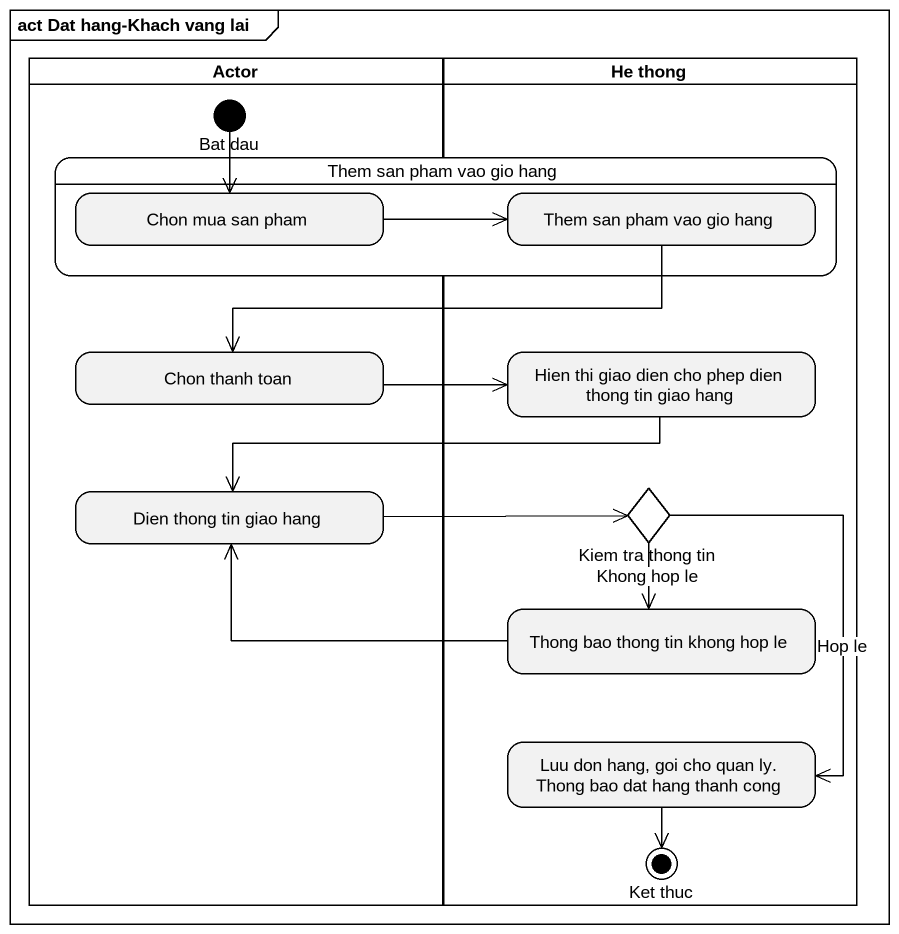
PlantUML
@startuml
mainframe act Dat hang-Khach vang lai
hide empty description
state "Actor" as Actor_ <<partition>> {
  state "Bat dau" as Bat_dau <<start>>
  state "Chon thanh toan" as Chon_thanh_toan
  state "Dien thong tin giao hang" as Dien_thong_tin_giao_hang
}
state "He thong" as He_thong <<partition>> {
  state "Hien thi giao dien cho phep dien thong tin giao hang" as Hien_thi_giao_dien_cho_phep
  state "Kiem tra thong tin" as Kiem_tra_thong_tin <<choice>>
  state "Thong bao thong tin khong hop le" as Thong_bao_thong_tin_khong
  state "Luu don hang, goi cho quan ly. Thong bao dat hang thanh cong" as Luu_don_hang_goi_cho_quan
  state "Ket thuc" as Ket_thuc <<end>>
}
state "Them san pham vao gio hang" as Them_san_pham_vao_gio_hang {
  state "Chon mua san pham" as Chon_mua_san_pham
  state "Them san pham vao gio hang" as Them_san_pham_vao_gio_hang_2
}
Bat_dau --> Chon_mua_san_pham
Chon_mua_san_pham -right-> Them_san_pham_vao_gio_hang_2
Them_san_pham_vao_gio_hang_2 -left-> Chon_thanh_toan
Chon_thanh_toan -right-> Hien_thi_giao_dien_cho_phep
Hien_thi_giao_dien_cho_phep -left-> Dien_thong_tin_giao_hang
Dien_thong_tin_giao_hang -right-> Kiem_tra_thong_tin
Kiem_tra_thong_tin --> Thong_bao_thong_tin_khong : Khong hop le
Kiem_tra_thong_tin --> Luu_don_hang_goi_cho_quan : Hop le
Thong_bao_thong_tin_khong -left-> Dien_thong_tin_giao_hang
Luu_don_hang_goi_cho_quan --> Ket_thuc
@enduml
